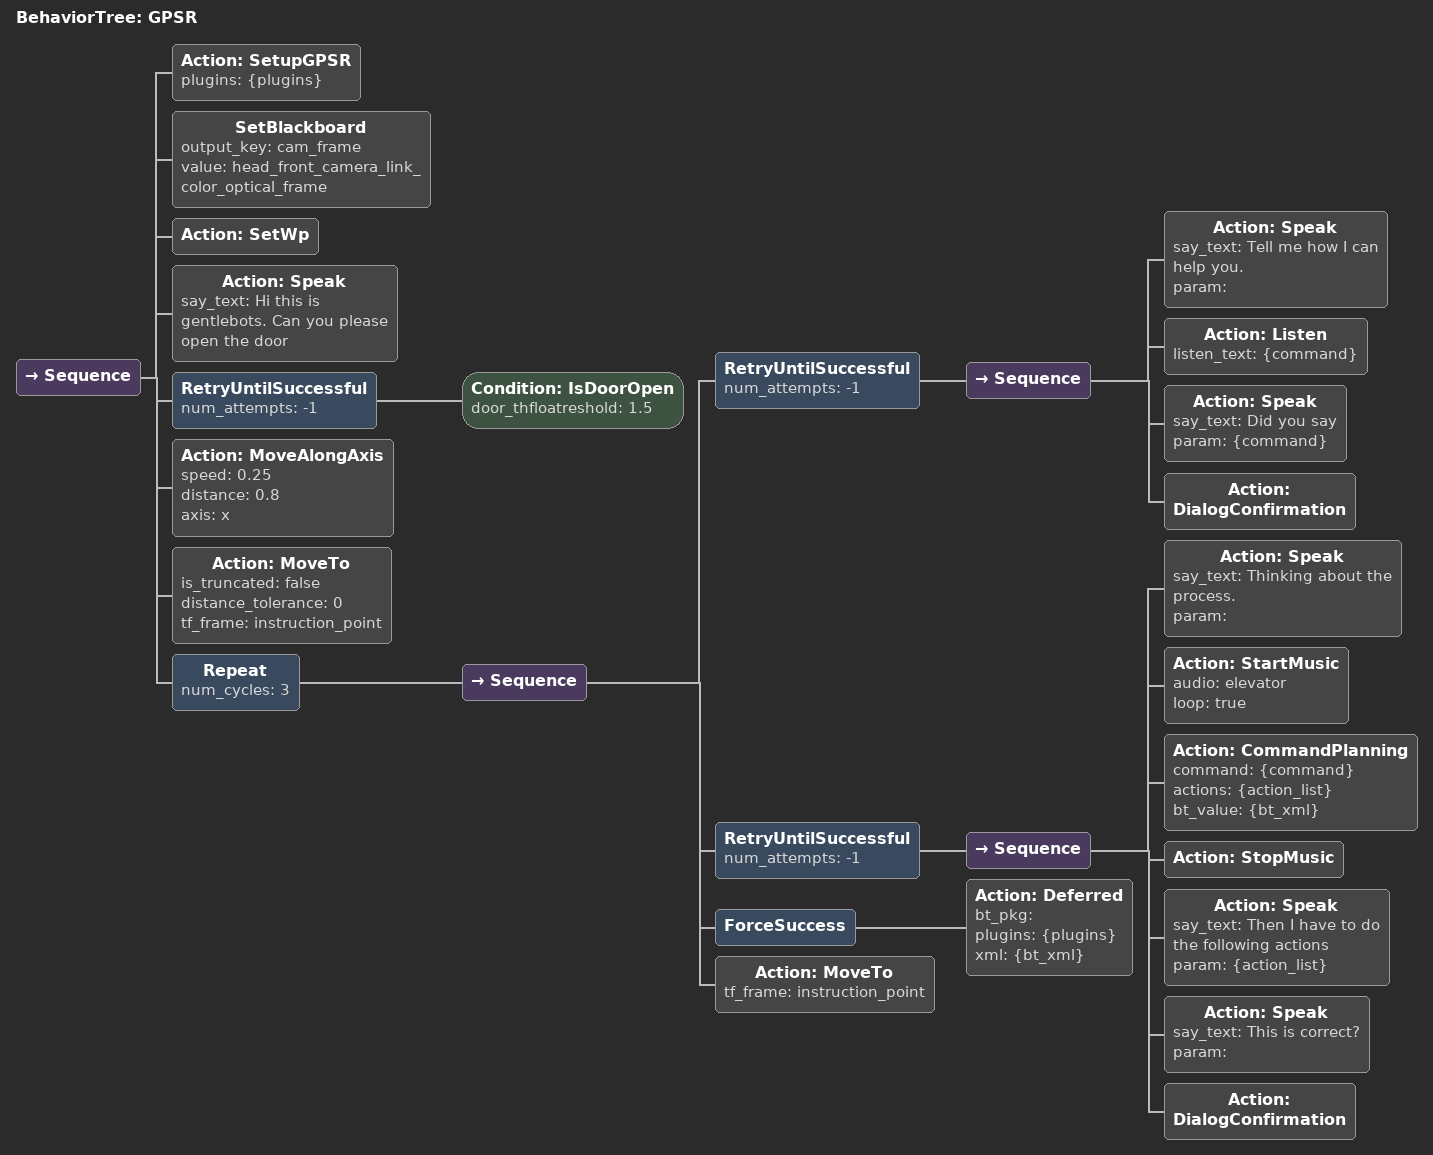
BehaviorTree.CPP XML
<root>
    <BehaviorTree ID="GPSR">
        <Sequence>
            <Action ID="SetupGPSR" plugins="{plugins}"/>
            <SetBlackboard output_key="cam_frame" value="head_front_camera_link_color_optical_frame"/>
            <Action ID="SetWp"/>

            <Action ID="Speak" say_text="Hi this is gentlebots. Can you please open the door "/>
            <RetryUntilSuccessful num_attempts="-1">
                <Condition ID="IsDoorOpen" door_thfloatreshold="1.5"/>
            </RetryUntilSuccessful>
            <Action ID="MoveAlongAxis" speed="0.25" distance="0.8" axis="x"/>
            <Action ID="MoveTo" is_truncated="false" distance_tolerance="0" tf_frame="instruction_point"/>

            <Repeat num_cycles="3">
                <Sequence>
                    <RetryUntilSuccessful num_attempts="-1">
                        <Sequence>
                            <Action ID="Speak" say_text="Tell me how I can help you." param=""/>
                            <Action ID="Listen" listen_text="{command}"/>
                            <Action ID="Speak" say_text="Did you say " param="{command}"/>
                            <Action ID="DialogConfirmation"/>
                        </Sequence>
                    </RetryUntilSuccessful>
                    <RetryUntilSuccessful num_attempts="-1">
                        <Sequence>
                            <Action ID="Speak" say_text="Thinking about the process." param=""/>
                            <Action ID="StartMusic" audio="elevator" loop="true" />
                            <Action ID="CommandPlanning" command="{command}" actions="{action_list}" bt_value="{bt_xml}"/>
                            <Action ID="StopMusic" />
                            <Action ID="Speak" say_text="Then I have to do the following actions " param="{action_list}"/>
                            <Action ID="Speak" say_text="This is correct?" param=""/>
                            <Action ID="DialogConfirmation"/>
                        </Sequence>
                    </RetryUntilSuccessful>
                    <ForceSuccess>
                        <Action ID="Deferred" bt_pkg="" plugins="{plugins}" xml="{bt_xml}"/>
                    </ForceSuccess>
                    <Action ID="MoveTo" tf_frame="instruction_point"/>
                </Sequence>
            </Repeat>
        </Sequence>
    </BehaviorTree>
</root>
